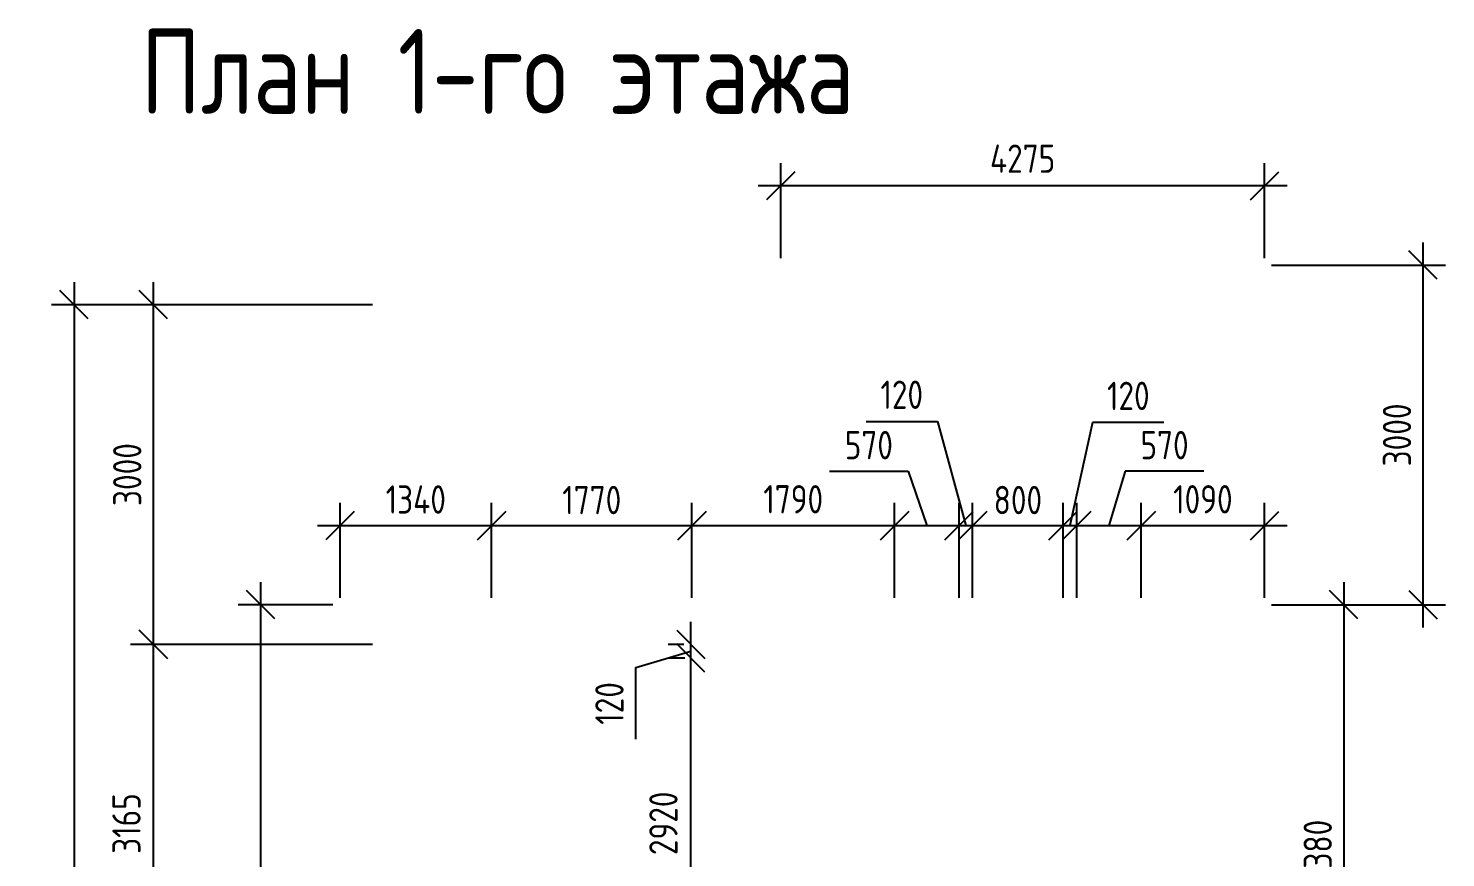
# Model space of a CAD drawing. Header units: millimetres. Extents: x -3104 to 9420, y -2900 to 15651.
# Drawn here: x -3104 to 9420, y 8327 to 15651 of the extents above; entities that cross this region are included whole.
import ezdxf

# ---------------------------------------------------------------- set-up
doc = ezdxf.new("R2010")
doc.units = ezdxf.units.MM
doc.header["$PDMODE"] = 35
doc.layers.add('СПДС_РАЗМЕРЫ', color=152, linetype='Continuous', lineweight=25)
doc.layers.add('СПДС_ТАБЛИЦЫ', color=7, linetype='Continuous', lineweight=25)
doc.styles.add('ГОСТ 2.304', font='CS_Gost2304.shx')
doc.dimstyles.new('СПДС', dxfattribs={"dimscale": 100, "dimtxt": 2.5, "dimasz": 2.5, "dimexe": 2, "dimexo": 0.625, "dimgap": 1, "dimtad": 1, "dimdec": 0, "dimtxsty": 'ГОСТ 2.304', "dimblk": 'OBLIQUE', "dimblk1": 'OBLIQUE', "dimblk2": 'OBLIQUE', "dimcen": 2.5, "dimdle": 2, "dimadec": 0, "dimazin": 2, "dimtfac": 0.75, "dimtdec": 4, "dimtmove": 1, "dimatfit": 3, "dimfxl": 1, "dimtfill": 1, "dimtolj": 1, "dimarcsym": 1})

# ---------------------------------------------------------------- blocks, each defined once
blk = doc.blocks.new('_Oblique')
at = {"color": 0, "linetype": 'ByBlock', "lineweight": -2}
blk.add_line((-0.5, -0.5), (0.5, 0.5), dxfattribs=at)
blk = doc.blocks.new('*D21')
at = {"layer": 'Defpoints', "color": 0, "ltscale": 100}
for p in [(0, 13210), (0, 0), (-2700, 0)]:
    blk.add_point(p, dxfattribs=at)
at = {"layer": 'СПДС_РАЗМЕРЫ', "color": 0, "lineweight": -2, "ltscale": 100}
for p, q in [((-2700, 13410), (-2700, -200)), ((-62, 13210), (-2900, 13210)), ((-62, 0), (-2900, 0))]:
    blk.add_line(p, q, dxfattribs=at)
at = {"layer": 'СПДС_РАЗМЕРЫ', "color": 0, "lineweight": -2, "ltscale": 100, "xscale": 250, "yscale": 250, "zscale": 250}
for p, rotation in [((-2700, 13210), 90.00000000000001), ((-2700, 0), 270)]:
    blk.add_blockref('_Oblique', p, dxfattribs=dict(at, rotation=rotation))
at = {"layer": 'СПДС_РАЗМЕРЫ', "color": 0, "lineweight": 25, "ltscale": 100, "insert": (-2940, 6605), "char_height": 250, "attachment_point": 5, "rotation": 90, "style": 'ГОСТ 2.304', "bg_fill": 3, "box_fill_scale": 1.1, "bg_fill_color": 256, "bg_fill_true_color": 13158600, "bg_fill_transparency": 0}
blk.add_mtext('\\A1;13210', dxfattribs=at)
blk = doc.blocks.new('*D25')
at = {"layer": 'Defpoints', "color": 0, "ltscale": 100}
for p in [(0, 10210), (-2000, 7045), (0, 7045)]:
    blk.add_point(p, dxfattribs=at)
at = {"layer": 'СПДС_РАЗМЕРЫ', "color": 0, "lineweight": -2, "ltscale": 100}
for p, q in [((-2000, 10410), (-2000, 6845)), ((-62, 10210), (-2200, 10210)), ((-62, 7045), (-2200, 7045))]:
    blk.add_line(p, q, dxfattribs=at)
at = {"layer": 'СПДС_РАЗМЕРЫ', "color": 0, "lineweight": -2, "ltscale": 100, "xscale": 250, "yscale": 250, "zscale": 250}
for p, rotation in [((-2000, 10210), 90.00000000000001), ((-2000, 7045), 270)]:
    blk.add_blockref('_Oblique', p, dxfattribs=dict(at, rotation=rotation))
at = {"layer": 'СПДС_РАЗМЕРЫ', "color": 0, "lineweight": 25, "ltscale": 100, "insert": (-2237, 8628), "char_height": 250, "attachment_point": 5, "rotation": 90, "style": 'ГОСТ 2.304', "bg_fill": 3, "box_fill_scale": 1.1, "bg_fill_color": 256, "bg_fill_true_color": 13158600, "bg_fill_transparency": 0}
blk.add_mtext('\\A1;3165', dxfattribs=at)
blk = doc.blocks.new('*D26')
at = {"layer": 'Defpoints', "color": 0, "ltscale": 100}
for p in [(0, 13210), (-2000, 10210), (0, 10210)]:
    blk.add_point(p, dxfattribs=at)
at = {"layer": 'СПДС_РАЗМЕРЫ', "color": 0, "lineweight": -2, "ltscale": 100}
for p, q in [((-2000, 13410), (-2000, 10010)), ((-62, 13210), (-2200, 13210)), ((-62, 10210), (-2200, 10210))]:
    blk.add_line(p, q, dxfattribs=at)
at = {"layer": 'СПДС_РАЗМЕРЫ', "color": 0, "lineweight": -2, "ltscale": 100, "xscale": 250, "yscale": 250, "zscale": 250}
for p, rotation in [((-2000, 13210), 90.00000000000001), ((-2000, 10210), 270)]:
    blk.add_blockref('_Oblique', p, dxfattribs=dict(at, rotation=rotation))
at = {"layer": 'СПДС_РАЗМЕРЫ', "color": 0, "lineweight": 25, "ltscale": 100, "insert": (-2230, 11710), "char_height": 250, "attachment_point": 5, "rotation": 90, "style": 'ГОСТ 2.304', "bg_fill": 3, "box_fill_scale": 1.1, "bg_fill_color": 256, "bg_fill_true_color": 13158600, "bg_fill_transparency": 0}
blk.add_mtext('\\A1;3000', dxfattribs=at)
blk = doc.blocks.new('*D37')
at = {"layer": 'Defpoints', "color": 0, "ltscale": 100}
for p in [(-1050, 10560), (-350, 10560), (-350, -350)]:
    blk.add_point(p, dxfattribs=at)
at = {"layer": 'СПДС_РАЗМЕРЫ', "color": 0, "lineweight": -2, "ltscale": 100}
for p, q in [((-1050, -550), (-1050, 10760)), ((-412, 10560), (-1250, 10560)), ((-412, -350), (-1250, -350))]:
    blk.add_line(p, q, dxfattribs=at)
at = {"layer": 'СПДС_РАЗМЕРЫ', "color": 0, "lineweight": -2, "ltscale": 100, "xscale": 250, "yscale": 250, "zscale": 250}
for p, rotation in [((-1050, 10560), 90), ((-1050, -350), 270)]:
    blk.add_blockref('_Oblique', p, dxfattribs=dict(at, rotation=rotation))
at = {"layer": 'СПДС_РАЗМЕРЫ', "color": 0, "ltscale": 100, "insert": (-1282, 5105), "char_height": 250, "attachment_point": 5, "rotation": 90, "style": 'ГОСТ 2.304', "bg_fill": 3, "box_fill_scale": 1.1, "bg_fill_color": 256, "bg_fill_true_color": 13158600, "bg_fill_transparency": 0}
blk.add_mtext('\\A1;10910', dxfattribs=at)
blk = doc.blocks.new('*D40')
at = {"layer": 'Defpoints', "color": 0, "ltscale": 100}
for p in [(990, 11260), (-350, 10560), (990, 10560)]:
    blk.add_point(p, dxfattribs=at)
at = {"layer": 'СПДС_РАЗМЕРЫ', "color": 0, "lineweight": -2, "ltscale": 100}
for p, q in [((-350, 10622), (-350, 11460)), ((990, 10622), (990, 11460)), ((-550, 11260), (1190, 11260))]:
    blk.add_line(p, q, dxfattribs=at)
at = {"layer": 'СПДС_РАЗМЕРЫ', "color": 0, "lineweight": -2, "ltscale": 100, "xscale": 250, "yscale": 250, "zscale": 250, "rotation": 180}
blk.add_blockref('_Oblique', (-350, 11260), dxfattribs=at)
at = {"layer": 'СПДС_РАЗМЕРЫ', "color": 0, "lineweight": -2, "ltscale": 100, "xscale": 250, "yscale": 250, "zscale": 250}
blk.add_blockref('_Oblique', (990, 11260), dxfattribs=at)
at = {"layer": 'СПДС_РАЗМЕРЫ', "color": 0, "ltscale": 100, "insert": (320, 11490), "char_height": 250, "attachment_point": 5, "style": 'ГОСТ 2.304', "bg_fill": 3, "box_fill_scale": 1.1, "bg_fill_color": 256, "bg_fill_true_color": 13158600, "bg_fill_transparency": 0}
blk.add_mtext('\\A1;1340', dxfattribs=at)
blk = doc.blocks.new('*D43')
at = {"layer": 'Defpoints', "color": 0, "ltscale": 100}
for p in [(2760, 11260), (990, 10560), (2760, 10560)]:
    blk.add_point(p, dxfattribs=at)
at = {"layer": 'СПДС_РАЗМЕРЫ', "color": 0, "lineweight": -2, "ltscale": 100}
for p, q in [((990, 10622), (990, 11460)), ((2760, 10622), (2760, 11460)), ((790, 11260), (2960, 11260))]:
    blk.add_line(p, q, dxfattribs=at)
at = {"layer": 'СПДС_РАЗМЕРЫ', "color": 0, "lineweight": -2, "ltscale": 100, "xscale": 250, "yscale": 250, "zscale": 250, "rotation": 180}
blk.add_blockref('_Oblique', (990, 11260), dxfattribs=at)
at = {"layer": 'СПДС_РАЗМЕРЫ', "color": 0, "lineweight": -2, "ltscale": 100, "xscale": 250, "yscale": 250, "zscale": 250}
blk.add_blockref('_Oblique', (2760, 11260), dxfattribs=at)
at = {"layer": 'СПДС_РАЗМЕРЫ', "color": 0, "ltscale": 100, "insert": (1875, 11485), "char_height": 250, "attachment_point": 5, "style": 'ГОСТ 2.304', "bg_fill": 3, "box_fill_scale": 1.1, "bg_fill_color": 256, "bg_fill_true_color": 13158600, "bg_fill_transparency": 0}
blk.add_mtext('\\A1;1770', dxfattribs=at)
blk = doc.blocks.new('*D46')
at = {"layer": 'Defpoints', "color": 0, "ltscale": 100}
for p in [(4550, 11260), (2760, 10560), (4550, 10560)]:
    blk.add_point(p, dxfattribs=at)
at = {"layer": 'СПДС_РАЗМЕРЫ', "color": 0, "lineweight": -2, "ltscale": 100}
for p, q in [((2760, 10622), (2760, 11460)), ((4550, 10622), (4550, 11460)), ((2560, 11260), (4750, 11260))]:
    blk.add_line(p, q, dxfattribs=at)
at = {"layer": 'СПДС_РАЗМЕРЫ', "color": 0, "lineweight": -2, "ltscale": 100, "xscale": 250, "yscale": 250, "zscale": 250, "rotation": 180}
blk.add_blockref('_Oblique', (2760, 11260), dxfattribs=at)
at = {"layer": 'СПДС_РАЗМЕРЫ', "color": 0, "lineweight": -2, "ltscale": 100, "xscale": 250, "yscale": 250, "zscale": 250}
blk.add_blockref('_Oblique', (4550, 11260), dxfattribs=at)
at = {"layer": 'СПДС_РАЗМЕРЫ', "color": 0, "ltscale": 100, "insert": (3655, 11492), "char_height": 250, "attachment_point": 5, "style": 'ГОСТ 2.304', "bg_fill": 3, "box_fill_scale": 1.1, "bg_fill_color": 256, "bg_fill_true_color": 13158600, "bg_fill_transparency": 0}
blk.add_mtext('\\A1;1790', dxfattribs=at)
blk = doc.blocks.new('*D49')
at = {"layer": 'Defpoints', "color": 0, "ltscale": 100}
for p in [(5120, 11260), (4550, 10560), (5120, 10560)]:
    blk.add_point(p, dxfattribs=at)
at = {"layer": 'СПДС_РАЗМЕРЫ', "color": 0, "lineweight": -2, "ltscale": 100}
for p, q in [((3976, 11740), (4670, 11740)), ((4670, 11740), (4835, 11260)), ((4550, 10622), (4550, 11460)), ((5120, 10622), (5120, 11460)), ((4350, 11260), (5320, 11260))]:
    blk.add_line(p, q, dxfattribs=at)
at = {"layer": 'СПДС_РАЗМЕРЫ', "color": 0, "lineweight": -2, "ltscale": 100, "xscale": 250, "yscale": 250, "zscale": 250, "rotation": 180}
blk.add_blockref('_Oblique', (4550, 11260), dxfattribs=at)
at = {"layer": 'СПДС_РАЗМЕРЫ', "color": 0, "lineweight": -2, "ltscale": 100, "xscale": 250, "yscale": 250, "zscale": 250}
blk.add_blockref('_Oblique', (5120, 11260), dxfattribs=at)
at = {"layer": 'СПДС_РАЗМЕРЫ', "color": 0, "ltscale": 100, "insert": (4323, 11970), "char_height": 250, "attachment_point": 5, "style": 'ГОСТ 2.304', "bg_fill": 3, "box_fill_scale": 1.1, "bg_fill_color": 256, "bg_fill_true_color": 13158600, "bg_fill_transparency": 0}
blk.add_mtext('\\A1;570', dxfattribs=at)
blk = doc.blocks.new('*D67')
at = {"layer": 'Defpoints', "color": 0, "ltscale": 100}
for p in [(5240, 11260), (5120, 10560), (5240, 10560)]:
    blk.add_point(p, dxfattribs=at)
at = {"layer": 'СПДС_РАЗМЕРЫ', "color": 0, "lineweight": -2, "ltscale": 100}
for p, q in [((4299, 12180), (4930, 12180)), ((4930, 12180), (5180, 11260)), ((5120, 10622), (5120, 11460)), ((5240, 10622), (5240, 11460)), ((4920, 11260), (5440, 11260))]:
    blk.add_line(p, q, dxfattribs=at)
at = {"layer": 'СПДС_РАЗМЕРЫ', "color": 0, "lineweight": -2, "ltscale": 100, "xscale": 250, "yscale": 250, "zscale": 250}
blk.add_blockref('_Oblique', (5120, 11260), dxfattribs=at)
at = {"layer": 'СПДС_РАЗМЕРЫ', "color": 0, "lineweight": -2, "ltscale": 100, "xscale": 250, "yscale": 250, "zscale": 250, "rotation": 180}
blk.add_blockref('_Oblique', (5240, 11260), dxfattribs=at)
at = {"layer": 'СПДС_РАЗМЕРЫ', "color": 0, "ltscale": 100, "insert": (4614, 12415), "char_height": 250, "attachment_point": 5, "style": 'ГОСТ 2.304', "bg_fill": 3, "box_fill_scale": 1.1, "bg_fill_color": 256, "bg_fill_true_color": 13158600, "bg_fill_transparency": 0}
blk.add_mtext('\\A1;120', dxfattribs=at)
blk = doc.blocks.new('*D70')
at = {"layer": 'Defpoints', "color": 0, "ltscale": 100}
for p in [(6040, 11260), (5240, 10560), (6040, 10560)]:
    blk.add_point(p, dxfattribs=at)
at = {"layer": 'СПДС_РАЗМЕРЫ', "color": 0, "lineweight": -2, "ltscale": 100}
for p, q in [((5240, 10622), (5240, 11460)), ((6040, 10622), (6040, 11460)), ((5040, 11260), (6240, 11260))]:
    blk.add_line(p, q, dxfattribs=at)
at = {"layer": 'СПДС_РАЗМЕРЫ', "color": 0, "lineweight": -2, "ltscale": 100, "xscale": 250, "yscale": 250, "zscale": 250, "rotation": 180}
blk.add_blockref('_Oblique', (5240, 11260), dxfattribs=at)
at = {"layer": 'СПДС_РАЗМЕРЫ', "color": 0, "lineweight": -2, "ltscale": 100, "xscale": 250, "yscale": 250, "zscale": 250}
blk.add_blockref('_Oblique', (6040, 11260), dxfattribs=at)
at = {"layer": 'СПДС_РАЗМЕРЫ', "color": 0, "ltscale": 100, "insert": (5640, 11485), "char_height": 250, "attachment_point": 5, "style": 'ГОСТ 2.304', "bg_fill": 3, "box_fill_scale": 1.1, "bg_fill_color": 256, "bg_fill_true_color": 13158600, "bg_fill_transparency": 0}
blk.add_mtext('\\A1;800', dxfattribs=at)
blk = doc.blocks.new('*D73')
at = {"layer": 'Defpoints', "color": 0, "ltscale": 100}
for p in [(6160, 11260), (6040, 10560), (6160, 10560)]:
    blk.add_point(p, dxfattribs=at)
at = {"layer": 'СПДС_РАЗМЕРЫ', "color": 0, "lineweight": -2, "ltscale": 100}
for p, q in [((6300, 12170), (6100, 11260)), ((6931, 12170), (6300, 12170)), ((6040, 10622), (6040, 11460)), ((6160, 10622), (6160, 11460)), ((5840, 11260), (6360, 11260))]:
    blk.add_line(p, q, dxfattribs=at)
at = {"layer": 'СПДС_РАЗМЕРЫ', "color": 0, "lineweight": -2, "ltscale": 100, "xscale": 250, "yscale": 250, "zscale": 250}
blk.add_blockref('_Oblique', (6040, 11260), dxfattribs=at)
at = {"layer": 'СПДС_РАЗМЕРЫ', "color": 0, "lineweight": -2, "ltscale": 100, "xscale": 250, "yscale": 250, "zscale": 250, "rotation": 180}
blk.add_blockref('_Oblique', (6160, 11260), dxfattribs=at)
at = {"layer": 'СПДС_РАЗМЕРЫ', "color": 0, "ltscale": 100, "insert": (6616, 12405), "char_height": 250, "attachment_point": 5, "style": 'ГОСТ 2.304', "bg_fill": 3, "box_fill_scale": 1.1, "bg_fill_color": 256, "bg_fill_true_color": 13158600, "bg_fill_transparency": 0}
blk.add_mtext('\\A1;120', dxfattribs=at)
blk = doc.blocks.new('*D76')
at = {"layer": 'Defpoints', "color": 0, "ltscale": 100}
for p in [(6730, 11260), (6160, 10560), (6730, 10560)]:
    blk.add_point(p, dxfattribs=at)
at = {"layer": 'СПДС_РАЗМЕРЫ', "color": 0, "lineweight": -2, "ltscale": 100}
for p, q in [((6589, 11740), (6445, 11260)), ((7283, 11740), (6589, 11740)), ((6160, 10622), (6160, 11460)), ((6730, 10622), (6730, 11460)), ((5960, 11260), (6930, 11260))]:
    blk.add_line(p, q, dxfattribs=at)
at = {"layer": 'СПДС_РАЗМЕРЫ', "color": 0, "lineweight": -2, "ltscale": 100, "xscale": 250, "yscale": 250, "zscale": 250, "rotation": 180}
blk.add_blockref('_Oblique', (6160, 11260), dxfattribs=at)
at = {"layer": 'СПДС_РАЗМЕРЫ', "color": 0, "lineweight": -2, "ltscale": 100, "xscale": 250, "yscale": 250, "zscale": 250}
blk.add_blockref('_Oblique', (6730, 11260), dxfattribs=at)
at = {"layer": 'СПДС_РАЗМЕРЫ', "color": 0, "ltscale": 100, "insert": (6936, 11970), "char_height": 250, "attachment_point": 5, "style": 'ГОСТ 2.304', "bg_fill": 3, "box_fill_scale": 1.1, "bg_fill_color": 256, "bg_fill_true_color": 13158600, "bg_fill_transparency": 0}
blk.add_mtext('\\A1;570', dxfattribs=at)
blk = doc.blocks.new('*D79')
at = {"layer": 'Defpoints', "color": 0, "ltscale": 100}
for p in [(7820, 11260), (6730, 10560), (7820, 10560)]:
    blk.add_point(p, dxfattribs=at)
at = {"layer": 'СПДС_РАЗМЕРЫ', "color": 0, "lineweight": -2, "ltscale": 100}
for p, q in [((6730, 10622), (6730, 11460)), ((7820, 10622), (7820, 11460)), ((6530, 11260), (8020, 11260))]:
    blk.add_line(p, q, dxfattribs=at)
at = {"layer": 'СПДС_РАЗМЕРЫ', "color": 0, "lineweight": -2, "ltscale": 100, "xscale": 250, "yscale": 250, "zscale": 250, "rotation": 180}
blk.add_blockref('_Oblique', (6730, 11260), dxfattribs=at)
at = {"layer": 'СПДС_РАЗМЕРЫ', "color": 0, "lineweight": -2, "ltscale": 100, "xscale": 250, "yscale": 250, "zscale": 250}
blk.add_blockref('_Oblique', (7820, 11260), dxfattribs=at)
at = {"layer": 'СПДС_РАЗМЕРЫ', "color": 0, "ltscale": 100, "insert": (7275, 11492), "char_height": 250, "attachment_point": 5, "style": 'ГОСТ 2.304', "bg_fill": 3, "box_fill_scale": 1.1, "bg_fill_color": 256, "bg_fill_true_color": 13158600, "bg_fill_transparency": 0}
blk.add_mtext('\\A1;1090', dxfattribs=at)
blk = doc.blocks.new('*D82')
at = {"layer": 'Defpoints', "color": 0, "ltscale": 100}
for p in [(7820, 10560), (7820, 6180), (8520, 6180)]:
    blk.add_point(p, dxfattribs=at)
at = {"layer": 'СПДС_РАЗМЕРЫ', "color": 0, "lineweight": -2, "ltscale": 100}
for p, q in [((8520, 10760), (8520, 5980)), ((7882, 10560), (8720, 10560)), ((7882, 6180), (8720, 6180))]:
    blk.add_line(p, q, dxfattribs=at)
at = {"layer": 'СПДС_РАЗМЕРЫ', "color": 0, "lineweight": -2, "ltscale": 100, "xscale": 250, "yscale": 250, "zscale": 250}
for p, rotation in [((8520, 10560), 90), ((8520, 6180), 270)]:
    blk.add_blockref('_Oblique', p, dxfattribs=dict(at, rotation=rotation))
at = {"layer": 'СПДС_РАЗМЕРЫ', "color": 0, "ltscale": 100, "insert": (8290, 8370), "char_height": 250, "attachment_point": 5, "rotation": 90, "style": 'ГОСТ 2.304', "bg_fill": 3, "box_fill_scale": 1.1, "bg_fill_color": 256, "bg_fill_true_color": 13158600, "bg_fill_transparency": 0}
blk.add_mtext('\\A1;4380', dxfattribs=at)
blk = doc.blocks.new('*D533')
at = {"layer": 'Defpoints', "color": 0, "ltscale": 100}
for p in [(2750, 10090), (2760, 10090), (2750, 7170)]:
    blk.add_point(p, dxfattribs=at)
at = {"layer": 'СПДС_РАЗМЕРЫ', "color": 0, "lineweight": -2, "ltscale": 100}
for p, q in [((2750, 6970), (2750, 10290)), ((2698, 10090), (2550, 10090)), ((2688, 7170), (2550, 7170))]:
    blk.add_line(p, q, dxfattribs=at)
at = {"layer": 'СПДС_РАЗМЕРЫ', "color": 0, "lineweight": -2, "ltscale": 100, "xscale": 250, "yscale": 250, "zscale": 250}
for p, rotation in [((2750, 10090), 90), ((2750, 7170), 270)]:
    blk.add_blockref('_Oblique', p, dxfattribs=dict(at, rotation=rotation))
at = {"layer": 'СПДС_РАЗМЕРЫ', "color": 0, "ltscale": 100, "insert": (2508, 8630), "char_height": 250, "attachment_point": 5, "rotation": 90, "style": 'ГОСТ 2.304', "bg_fill": 3, "box_fill_scale": 1.1, "bg_fill_color": 256, "bg_fill_true_color": 13158600, "bg_fill_transparency": 0}
blk.add_mtext('\\A1;2920', dxfattribs=at)
blk = doc.blocks.new('*D537')
at = {"layer": 'Defpoints', "color": 0, "ltscale": 100}
for p in [(2750, 10210), (2750, 10210), (2750, 10090)]:
    blk.add_point(p, dxfattribs=at)
at = {"layer": 'СПДС_РАЗМЕРЫ', "color": 0, "lineweight": -2, "ltscale": 100}
for p, q in [((2750, 9890), (2750, 10410)), ((2265, 10005), (2750, 10150)), ((2688, 10210), (2550, 10210)), ((2688, 10090), (2550, 10090)), ((2265, 9373), (2265, 10005))]:
    blk.add_line(p, q, dxfattribs=at)
at = {"layer": 'СПДС_РАЗМЕРЫ', "color": 0, "lineweight": -2, "ltscale": 100, "xscale": 250, "yscale": 250, "zscale": 250}
for p, rotation in [((2750, 10210), 270), ((2750, 10090), 90)]:
    blk.add_blockref('_Oblique', p, dxfattribs=dict(at, rotation=rotation))
at = {"layer": 'СПДС_РАЗМЕРЫ', "color": 0, "ltscale": 100, "insert": (2031, 9689), "char_height": 250, "attachment_point": 5, "rotation": 90, "style": 'ГОСТ 2.304', "bg_fill": 3, "box_fill_scale": 1.1, "bg_fill_color": 256, "bg_fill_true_color": 13158600, "bg_fill_transparency": 0}
blk.add_mtext('\\A1;120', dxfattribs=at)
blk = doc.blocks.new('*D540')
at = {"layer": 'Defpoints', "color": 0, "ltscale": 100}
for p in [(7820, 13560), (9220, 13560), (7820, 10560)]:
    blk.add_point(p, dxfattribs=at)
at = {"layer": 'СПДС_РАЗМЕРЫ', "color": 0, "lineweight": -2, "ltscale": 100}
for p, q in [((9220, 10360), (9220, 13760)), ((7882, 13560), (9420, 13560)), ((7882, 10560), (9420, 10560))]:
    blk.add_line(p, q, dxfattribs=at)
at = {"layer": 'СПДС_РАЗМЕРЫ', "color": 0, "lineweight": -2, "ltscale": 100, "xscale": 250, "yscale": 250, "zscale": 250}
for p, rotation in [((9220, 13560), 90), ((9220, 10560), 270)]:
    blk.add_blockref('_Oblique', p, dxfattribs=dict(at, rotation=rotation))
at = {"layer": 'СПДС_РАЗМЕРЫ', "color": 0, "ltscale": 100, "insert": (8990, 12060), "char_height": 250, "attachment_point": 5, "rotation": 90, "style": 'ГОСТ 2.304', "bg_fill": 3, "box_fill_scale": 1.1, "bg_fill_color": 256, "bg_fill_true_color": 13158600, "bg_fill_transparency": 0}
blk.add_mtext('\\A1;3000', dxfattribs=at)
blk = doc.blocks.new('*D543')
at = {"layer": 'Defpoints', "color": 0, "ltscale": 100}
for p in [(3545, 14260), (3545, 13560), (7820, 13560)]:
    blk.add_point(p, dxfattribs=at)
at = {"layer": 'СПДС_РАЗМЕРЫ', "color": 0, "lineweight": -2, "ltscale": 100}
for p, q in [((3545, 13622), (3545, 14460)), ((7820, 13622), (7820, 14460)), ((8020, 14260), (3345, 14260))]:
    blk.add_line(p, q, dxfattribs=at)
at = {"layer": 'СПДС_РАЗМЕРЫ', "color": 0, "lineweight": -2, "ltscale": 100, "xscale": 250, "yscale": 250, "zscale": 250, "rotation": 180}
blk.add_blockref('_Oblique', (3545, 14260), dxfattribs=at)
at = {"layer": 'СПДС_РАЗМЕРЫ', "color": 0, "lineweight": -2, "ltscale": 100, "xscale": 250, "yscale": 250, "zscale": 250}
blk.add_blockref('_Oblique', (7820, 14260), dxfattribs=at)
at = {"layer": 'СПДС_РАЗМЕРЫ', "color": 0, "ltscale": 100, "insert": (5682, 14500), "char_height": 250, "attachment_point": 5, "style": 'ГОСТ 2.304', "bg_fill": 3, "box_fill_scale": 1.1, "bg_fill_color": 256, "bg_fill_true_color": 13158600, "bg_fill_transparency": 0}
blk.add_mtext('\\A1;4275', dxfattribs=at)

msp = doc.modelspace()

# ---------------------------------------------------------------- texts
at = {"layer": 'СПДС_ТАБЛИЦЫ', "ltscale": 100, "style": 'ГОСТ 2.304'}
msp.add_text('План 1-го этажа', height=750, dxfattribs=at).set_placement((-2112.5, 14895.7))

# ---------------------------------------------------------------- dimensions: what is measured, and where the dimension line sits
at = {"layer": 'СПДС_РАЗМЕРЫ', "lineweight": 25, "ltscale": 100}
dim = msp.add_linear_dim(base=(-2700, 0), p1=(0, 13210), p2=(0, 0), angle=270, dimstyle='СПДС', dxfattribs=at)
dim.commit()
dim.dimension.update_dxf_attribs({"geometry": '*D21', "text_midpoint": (-2939.9, 6605)})
at = {"layer": 'СПДС_РАЗМЕРЫ', "ltscale": 100}
dim = msp.add_linear_dim(base=(2750, 10090), p1=(2750, 7170), p2=(2760, 10090), angle=90, dimstyle='СПДС', dxfattribs=at)
dim.commit()
dim.dimension.update_dxf_attribs({"geometry": '*D533', "text_midpoint": (2508.1, 8630)})

# ---------------------------------------------------------------- next in the draw order: dimensions: what is measured, and where the dimension line sits
at = {"layer": 'СПДС_РАЗМЕРЫ', "lineweight": 25, "ltscale": 100}
dim = msp.add_linear_dim(base=(-2000, 7045), p1=(0, 10210), p2=(0, 7045), angle=270, dimstyle='СПДС', dxfattribs=at)
dim.commit()
dim.dimension.update_dxf_attribs({"geometry": '*D25', "text_midpoint": (-2237.4, 8627.5)})
at = {"layer": 'СПДС_РАЗМЕРЫ', "ltscale": 100}
dim = msp.add_linear_dim(base=(2750, 10210), p1=(2750, 10090), p2=(2750, 10210), angle=90, dimstyle='СПДС', dxfattribs=at)
dim.commit()
dim.dimension.update_dxf_attribs({"geometry": '*D537', "text_midpoint": (2030.6, 9904.6)})

# ---------------------------------------------------------------- next in the draw order: dimensions: what is measured, and where the dimension line sits
at = {"layer": 'СПДС_РАЗМЕРЫ', "lineweight": 25, "ltscale": 100}
dim = msp.add_linear_dim(base=(-2000, 10210), p1=(0, 13210), p2=(0, 10210), angle=270, dimstyle='СПДС', dxfattribs=at)
dim.commit()
dim.dimension.update_dxf_attribs({"geometry": '*D26', "text_midpoint": (-2230.2, 11710)})

# ---------------------------------------------------------------- next in the draw order: dimensions: what is measured, and where the dimension line sits
at = {"layer": 'СПДС_РАЗМЕРЫ', "ltscale": 100}
dim = msp.add_linear_dim(base=(-1050, 10560), p1=(-350, -350), p2=(-350, 10560), angle=90, dimstyle='СПДС', dxfattribs=at)
dim.commit()
dim.dimension.update_dxf_attribs({"geometry": '*D37', "text_midpoint": (-1282.2, 5105)})

# ---------------------------------------------------------------- next in the draw order: dimensions: what is measured, and where the dimension line sits
dim = msp.add_linear_dim(base=(990, 11260), p1=(-350, 10560), p2=(990, 10560), dimstyle='СПДС', dxfattribs=at)
dim.commit()
dim.dimension.update_dxf_attribs({"geometry": '*D40', "text_midpoint": (320, 11490.2)})

# ---------------------------------------------------------------- next in the draw order: dimensions: what is measured, and where the dimension line sits
dim = msp.add_linear_dim(base=(2760, 11260), p1=(990, 10560), p2=(2760, 10560), dimstyle='СПДС', dxfattribs=at)
dim.commit()
dim.dimension.update_dxf_attribs({"geometry": '*D43', "text_midpoint": (1875, 11485)})

# ---------------------------------------------------------------- next in the draw order: dimensions: what is measured, and where the dimension line sits
dim = msp.add_linear_dim(base=(4550, 11260), p1=(2760, 10560), p2=(4550, 10560), dimstyle='СПДС', dxfattribs=at)
dim.commit()
dim.dimension.update_dxf_attribs({"geometry": '*D46', "text_midpoint": (3655, 11492.2)})

# ---------------------------------------------------------------- next in the draw order: dimensions: what is measured, and where the dimension line sits
dim = msp.add_linear_dim(base=(5120, 11260), p1=(4550, 10560), p2=(5120, 10560), dimstyle='СПДС', dxfattribs=at)
dim.commit()
dim.dimension.update_dxf_attribs({"geometry": '*D49', "text_midpoint": (4570, 11740.2), "dimtype": 160})

# ---------------------------------------------------------------- next in the draw order: dimensions: what is measured, and where the dimension line sits
dim = msp.add_linear_dim(base=(5240, 11260), p1=(5120, 10560), p2=(5240, 10560), dimstyle='СПДС', dxfattribs=at)
dim.commit()
dim.dimension.update_dxf_attribs({"geometry": '*D67', "text_midpoint": (4830, 12180), "dimtype": 160})

# ---------------------------------------------------------------- next in the draw order: dimensions: what is measured, and where the dimension line sits
dim = msp.add_linear_dim(base=(6040, 11260), p1=(5240, 10560), p2=(6040, 10560), dimstyle='СПДС', dxfattribs=at)
dim.commit()
dim.dimension.update_dxf_attribs({"geometry": '*D70', "text_midpoint": (5640, 11485)})

# ---------------------------------------------------------------- next in the draw order: dimensions: what is measured, and where the dimension line sits
dim = msp.add_linear_dim(base=(6160, 11260), p1=(6040, 10560), p2=(6160, 10560), dimstyle='СПДС', dxfattribs=at)
dim.commit()
dim.dimension.update_dxf_attribs({"geometry": '*D73', "text_midpoint": (6400, 12170), "dimtype": 160})

# ---------------------------------------------------------------- next in the draw order: dimensions: what is measured, and where the dimension line sits
dim = msp.add_linear_dim(base=(6730, 11260), p1=(6160, 10560), p2=(6730, 10560), dimstyle='СПДС', dxfattribs=at)
dim.commit()
dim.dimension.update_dxf_attribs({"geometry": '*D76', "text_midpoint": (6689.1, 11970.4)})

# ---------------------------------------------------------------- next in the draw order: dimensions: what is measured, and where the dimension line sits
dim = msp.add_linear_dim(base=(7820, 11260), p1=(6730, 10560), p2=(7820, 10560), dimstyle='СПДС', dxfattribs=at)
dim.commit()
dim.dimension.update_dxf_attribs({"geometry": '*D79', "text_midpoint": (7275, 11492.2)})

# ---------------------------------------------------------------- next in the draw order: dimensions: what is measured, and where the dimension line sits
dim = msp.add_linear_dim(base=(8520, 6180), p1=(7820, 10560), p2=(7820, 6180), angle=90, dimstyle='СПДС', dxfattribs=at)
dim.commit()
dim.dimension.update_dxf_attribs({"geometry": '*D82', "text_midpoint": (8289.8, 8370)})

# ---------------------------------------------------------------- next in the draw order: dimensions: what is measured, and where the dimension line sits
dim = msp.add_linear_dim(base=(9220, 13560), p1=(7820, 10560), p2=(7820, 13560), angle=90, dimstyle='СПДС', dxfattribs=at)
dim.commit()
dim.dimension.update_dxf_attribs({"geometry": '*D540', "text_midpoint": (8989.8, 12060)})

# ---------------------------------------------------------------- next in the draw order: dimensions: what is measured, and where the dimension line sits
dim = msp.add_linear_dim(base=(3545, 14260), p1=(7820, 13560), p2=(3545, 13560), dimstyle='СПДС', dxfattribs=at)
dim.commit()
dim.dimension.update_dxf_attribs({"geometry": '*D543', "text_midpoint": (5682.5, 14499.9)})

doc.saveas('drawing.dxf')
